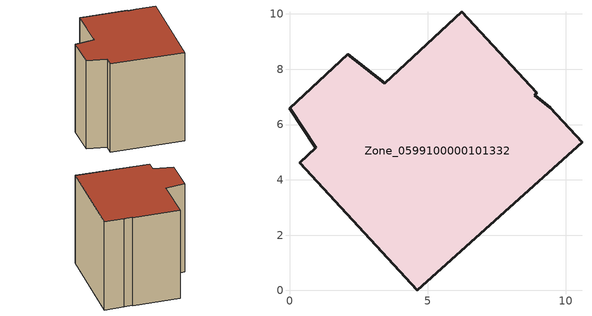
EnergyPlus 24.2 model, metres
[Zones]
Zone_0599100000101332
 floor ground (C_G): 4.62,0 0.37,4.62 0.95,5.17 0,6.59 2.11,8.55 3.45,7.5 6.23,10.09 8.94,7.14 8.88,7.06 9.43,6.61 10.58,5.36 z0
 wall outside (C_F): 0,6.59 0.95,5.17 0.37,4.62 4.62,0 10.58,5.36 9.43,6.61 8.88,7.06 8.94,7.14 6.23,10.09 3.45,7.5 2.11,8.55 0,6.59 z0:8.14
 roof outside (C_R): 8.94,7.14 6.23,10.09 3.45,7.5 2.11,8.55 0,6.59 0.95,5.17 0.37,4.62 4.62,0 10.58,5.36 9.43,6.61 8.88,7.06 z8.14
[BUILDING]
Pand.0599100000101332: North Axis=0; Terrain=City; Loads Convergence Tolerance Value=0.04; Temperature Convergence Tolerance Value=0.4; Solar Distribution=FullExterior; Maximum Number of Warmup Days=25; Minimum Number of Warmup Days=1
[Site:Location]
Rotterdam.The.Hague.AP_ZH_NLD Design_Conditions: Latitude=51.96; Longitude=4.45; Time Zone=1; Elevation=-4.5
[SITE:GROUNDTEMPERATURE:BUILDINGSURFACE]
18, 18, 18, 18, 18, 18, 18, 18, 18, 18, 18, 18
[MATERIAL] Thermal Absorptance=0.9; Solar Absorptance=0.7; Visible Absorptance=0.7
Name | Roughness | Thickness | Conductivity | Density | Specific Heat
G.TC.1946-1964 | MediumSmooth | 0.15 | 1 | 540 | 1210
F.TC.1946-1964 | Rough | 0.3 | 0.857143 | 1920 | 840
R.TC.1946-1964 | MediumRough | 0.2 | 0.235294 | 1500 | 1000
[CONSTRUCTION]
C_G: G.TC.1946-1964
C_F: F.TC.1946-1964
C_R: R.TC.1946-1964
[ZONE]
Zone_0599100000101332: Type=1; Multiplier=1; Ceiling Height=Autocalculate; Volume=Autocalculate; Floor Area=autocalculate; Part of Total Floor Area=Yes
[ZONEINFILTRATION:DESIGNFLOWRATE]
Infil_Zone_0599100000101332: Zone or ZoneList or Space or SpaceList=Zone_0599100000101332; Schedule=AlwaysOn; Design Flow Rate Calculation Method=Flow/Area; Flow Rate per Floor Area=0.003; Constant Term Coefficient=1; Temperature Term Coefficient=0; Velocity Term Coefficient=0; Velocity Squared Term Coefficient=0
[HVACTEMPLATE:ZONE:IDEALLOADSAIRSYSTEM]
Zone_0599100000101332: Maximum Heating Supply Air Temperature=50; Minimum Cooling Supply Air Temperature=13; Maximum Heating Supply Air Humidity Ratio=0.0156; Minimum Cooling Supply Air Humidity Ratio=0.0077; Heating Limit=NoLimit; Cooling Limit=NoLimit; Dehumidification Control Type=ConstantSensibleHeatRatio; Cooling Sensible Heat Ratio=0.7; Dehumidification Setpoint=60; Humidification Control Type=None; Humidification Setpoint=30; Outdoor Air Method=None; Outdoor Air Flow Rate per Person=0.00944; Outdoor Air Flow Rate per Zone Floor Area=0; Outdoor Air Flow Rate per Zone=0; Demand Controlled Ventilation Type=None; Outdoor Air Economizer Type=NoEconomizer; Heat Recovery Type=None; Sensible Heat Recovery Effectiveness=0.7; Latent Heat Recovery Effectiveness=0.65
[ZONECONTROL:THERMOSTAT]
ThermostatControl_Zone_0599100000101332: Zone or ZoneList=Zone_0599100000101332; Control Type Schedule=DualSetpointControlType; Control 1=Thermostat_Zone_0599100000101332; Temperature Difference Between Cutout And Setpoint=0
[THERMOSTATSETPOINT:DUALSETPOINT]
Thermostat_Zone_0599100000101332: Heating Setpoint Temperature Schedule=HeatingSetpoint_Zone_0599100000101332; Cooling Setpoint Temperature Schedule=CoolingSetpoint_Zone_0599100000101332
[SCHEDULE:COMPACT]
HeatingSetpoint_Zone_0599100000101332: Through: 12/31, For: AllDays, Until: 24:00, 21
CoolingSetpoint_Zone_0599100000101332: Through: 12/31, For: AllDays, Until: 24:00, 24
DualSetpointControlType: Through: 12/31, For: AllDays, Until: 24:00, 4
AlwaysOn: Through: 12/31, For: AllDays, Until: 24:00, 1
